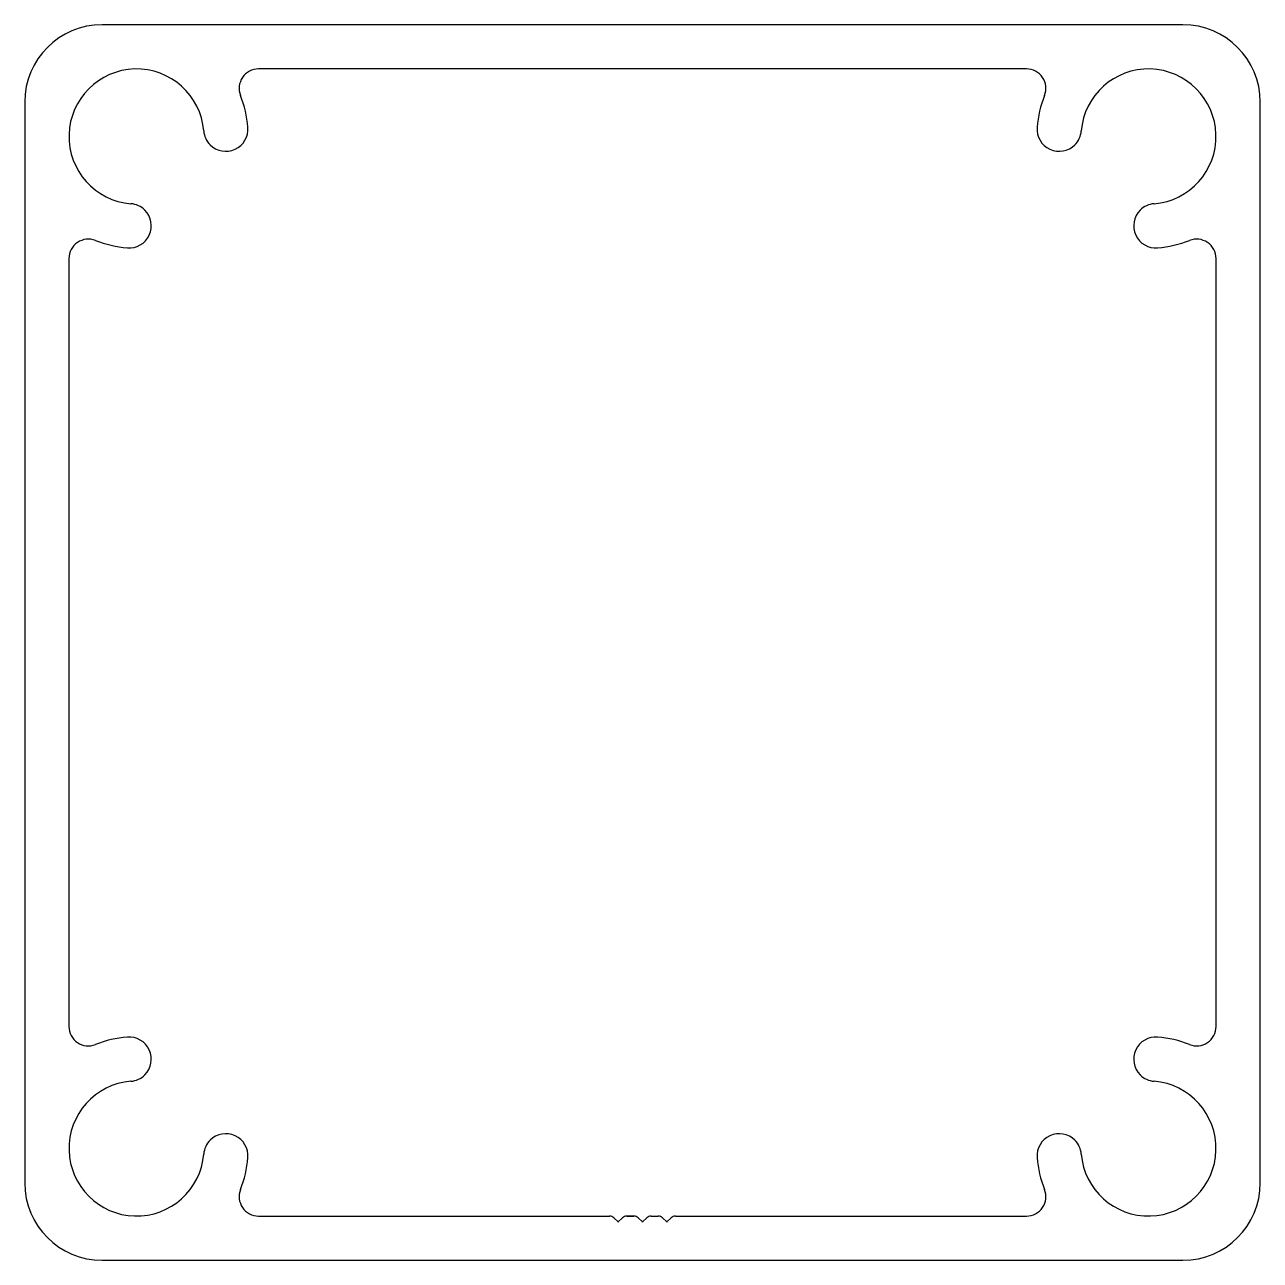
# Model space of a CAD drawing. Header units: inches. Extents: x -25.7 to 25.1, y 0.4 to 51.2.
import ezdxf

# ---------------------------------------------------------------- set-up
doc = ezdxf.new("R2010")
doc.units = ezdxf.units.IN
doc.header["$MEASUREMENT"] = 0

msp = doc.modelspace()

# ---------------------------------------------------------------- linework, layer by layer
at = {"color": 7}
for p, q in [((21.917, 51.198), (-22.523, 51.198)), ((15.482, 49.378), (-16.087, 49.378)), ((-16.087, 49.378), (-16.087, 49.378)), ((-25.703, 48.018), (-25.703, 3.578)), ((25.097, 3.578), (25.097, 48.018)), ((17.473, 46.261), (17.473, 46.261)), ((-20.766, 43.574), (-20.766, 43.574)), ((-23.883, 41.582), (-23.883, 10.013)), ((23.277, 10.013), (23.277, 41.582)), ((-23.883, 10.013), (-23.883, 10.013)), ((-18.079, 5.335), (-18.079, 5.335)), ((17.473, 5.335), (17.473, 5.335)), ((-16.087, 2.218), (-1.657, 2.218)), ((-1.657, 2.218), (-1.657, 2.218)), ((-1.657, 2.218), (-1.657, 2.218)), ((-1.657, 2.218), (-1.657, 2.218)), ((-1.48, 2.145), (-1.309, 1.973)), ((-1.297, 1.973), (-1.126, 2.145)), ((-0.949, 2.218), (-0.657, 2.218)), ((-0.657, 2.218), (-0.949, 2.218)), ((-0.949, 2.218), (-0.657, 2.218)), ((-0.657, 2.218), (-0.949, 2.218)), ((-0.949, 2.218), (-0.657, 2.218)), ((-0.657, 2.218), (-0.657, 2.218)), ((-0.48, 2.145), (-0.309, 1.973)), ((-0.297, 1.973), (-0.126, 2.145)), ((0.051, 2.218), (0.343, 2.218)), ((0.52, 2.145), (0.691, 1.973)), ((0.703, 1.973), (0.874, 2.145)), ((1.051, 2.218), (15.482, 2.218)), ((-22.523, 0.398), (21.917, 0.398))]:
    msp.add_line(p, q, dxfattribs=at)
for centre, radius, start, end in [((-22.523, 48.018), 3.18, 90, 180), ((21.917, 48.018), 3.18, 0, 90), ((-21.108, 46.603), 2.775, 4.6896, 265.3104), ((-16.087, 48.578), 0.8, 90, 201.474), ((15.482, 48.578), 0.8, 338.526, 90), ((20.502, 46.603), 2.775, 274.6896, 175.3104), ((-21.108, 46.603), 4.595, 4.6896, 21.474), ((20.502, 46.603), 4.595, 158.526, 175.3104), ((-17.435, 46.904), 0.91, 184.6896, 225), ((-17.435, 46.904), 0.91, 225, 4.6896), ((16.829, 46.904), 0.91, 175.3104, 315), ((16.829, 46.904), 0.91, 315, 355.3104), ((-21.409, 42.93), 0.91, 45, 85.3104), ((20.803, 42.93), 0.91, 94.6896, 135), ((-21.409, 42.93), 0.91, 265.3104, 45), ((20.803, 42.93), 0.91, 135, 274.6896), ((-23.083, 41.582), 0.8, 68.526, 180), ((-21.108, 46.603), 4.595, 248.526, 265.3104), ((20.502, 46.603), 4.595, 274.6896, 291.474), ((22.477, 41.582), 0.8, 0, 111.474), ((-23.083, 10.013), 0.8, 180, 291.474), ((22.477, 10.013), 0.8, 248.526, 360), ((-21.108, 4.993), 4.595, 94.6896, 111.474), ((-21.409, 8.666), 0.91, 315, 94.6896), ((20.803, 8.666), 0.91, 85.3104, 225), ((20.502, 4.993), 4.595, 68.526, 85.3104), ((-21.108, 4.993), 2.775, 94.6896, 355.3104), ((-21.409, 8.666), 0.91, 274.6896, 315), ((20.502, 4.993), 2.775, 184.6896, 85.3104), ((20.803, 8.666), 0.91, 225, 265.3104), ((-17.435, 4.692), 0.91, 355.3104, 135), ((16.829, 4.692), 0.91, 45, 184.6896), ((-17.435, 4.692), 0.91, 135, 175.3104), ((16.829, 4.692), 0.91, 4.6896, 45), ((-21.108, 4.993), 4.595, 338.526, 355.3104), ((20.502, 4.993), 4.595, 184.6896, 201.474), ((-22.523, 3.578), 3.18, 180, 270), ((21.917, 3.578), 3.18, 270, 360), ((-16.087, 3.018), 0.8, 158.526, 270), ((15.482, 3.018), 0.8, 270, 21.474), ((-1.657, 1.968), 0.25, 45, 90), ((-0.949, 1.968), 0.25, 90, 135), ((-0.657, 1.968), 0.25, 45, 90), ((0.051, 1.968), 0.25, 90, 135), ((0.343, 1.968), 0.25, 45, 90), ((1.051, 1.968), 0.25, 90, 135), ((-1.303, 1.979), 0.008, 225, 315), ((-0.303, 1.979), 0.008, 225, 315), ((0.697, 1.979), 0.008, 225, 315)]:
    msp.add_arc(centre, radius, start, end, dxfattribs=at)

doc.saveas('drawing.dxf')
